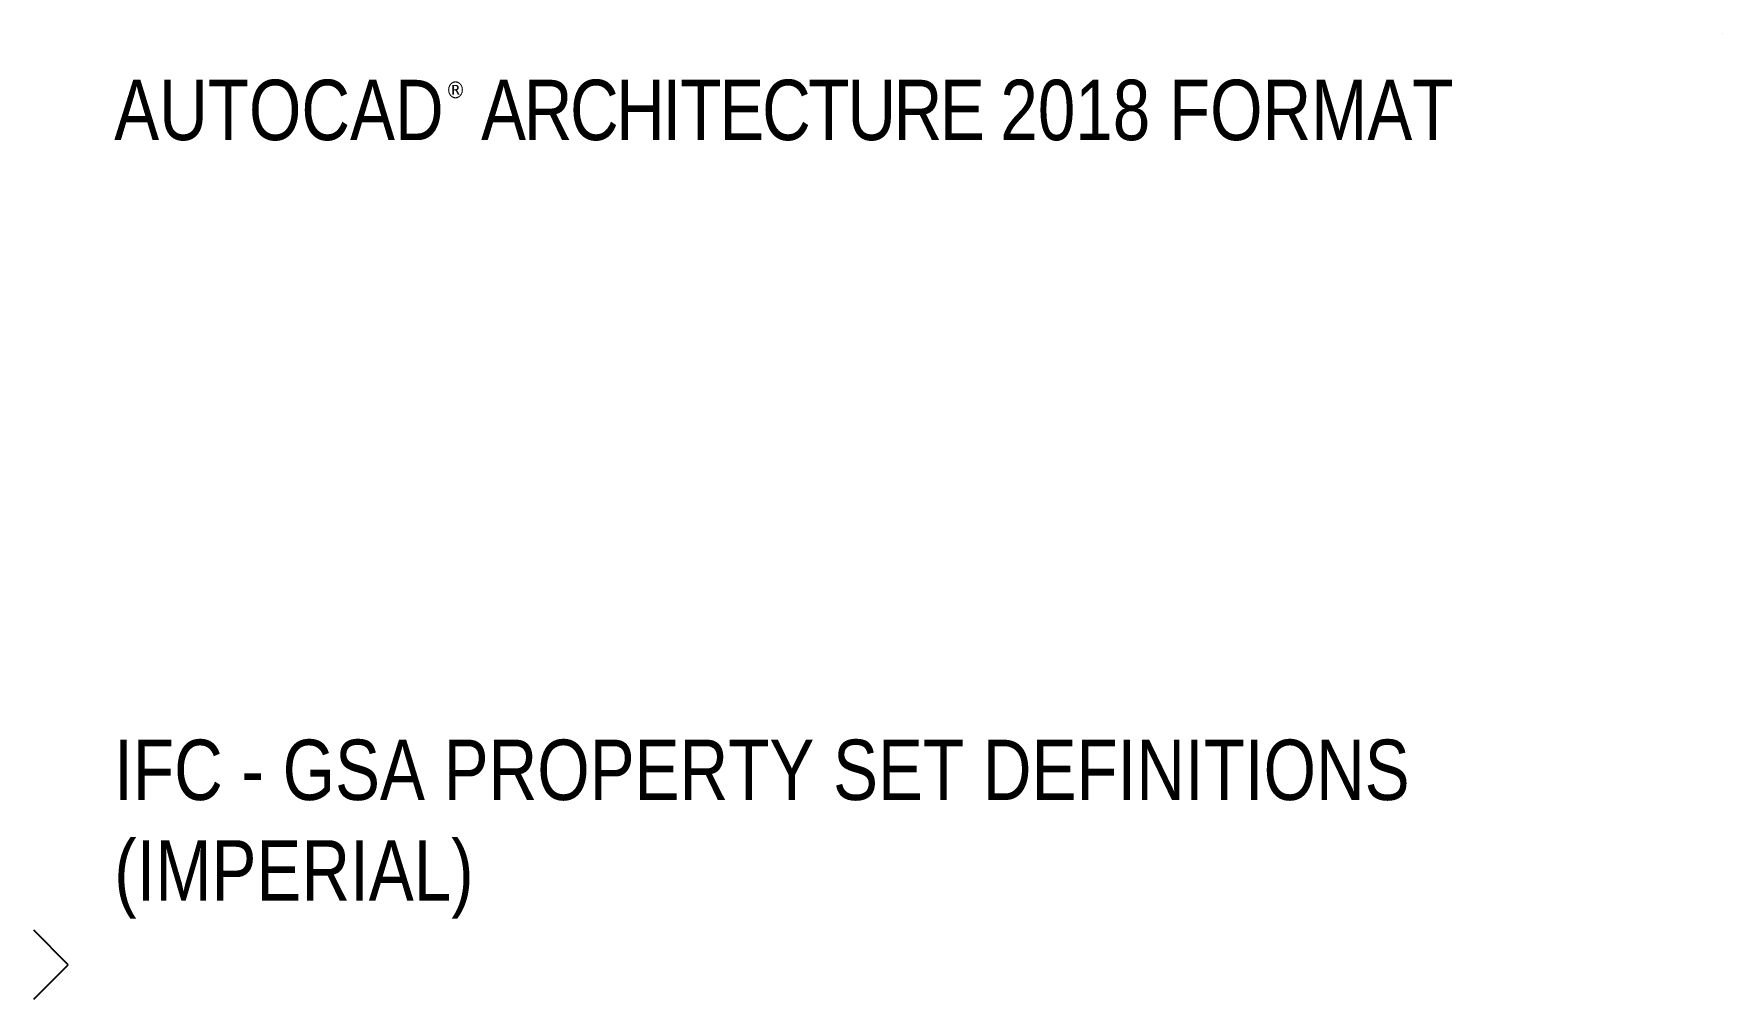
# Paper-space layout 'Work' of a CAD drawing. Header units: inches. Extents: x -0.5 to 24, y -0.5 to 13.5.
import ezdxf

# ---------------------------------------------------------------- set-up
doc = ezdxf.new("R2010")
doc.units = ezdxf.units.IN
doc.header["$LTSCALE"] = 0.5
doc.header["$MEASUREMENT"] = 0
doc.styles.add('Title-Normal', font='arial.ttf', dxfattribs={"width": 0.75})

# ---------------------------------------------------------------- blocks, each defined once
blk = doc.blocks.new('AecRight')
at = {"color": 0, "linetype": 'ByBlock', "lineweight": -2}
for p, q in [((0, 0), (-0.5, 0.5)), ((-0.5, -0.5), (0, 0))]:
    blk.add_line(p, q, dxfattribs=at)

psp = doc.layouts.new('Work')

# ---------------------------------------------------------------- linework, layer by layer
psp.add_line((24, 13.5), (24, 13.5))
at = {"color": 7}
psp.add_line((0, 0), (0, 0), dxfattribs=at)

# ---------------------------------------------------------------- block references
psp.add_blockref('AecRight', (0, 0))

# ---------------------------------------------------------------- texts
at = {"color": 7, "style": 'Title-Normal'}
for s, insert, char_height, width, attachment_point in [('{\\W0.8;AUTOCAD  \\T0.95;ARCHITECTURE \\T1;2018 FORMAT}', (0.667, 12.833), 0.875, 19.5598, 1), ('{\\fTahoma|b0|i0|c0|p34;\\W1;®}', (5.472, 12.813), 0.25, 0.35257, 1), ('{\\W0.8;IFC - GSA PROPERTY SET DEFINITIONS\\P(IMPERIAL)}', (0.667, 0.667), 0.875, 20.02519, 7)]:
    psp.add_mtext(s, dxfattribs=dict(at, insert=insert, char_height=char_height, width=width, attachment_point=attachment_point))

doc.saveas('drawing.dxf')
